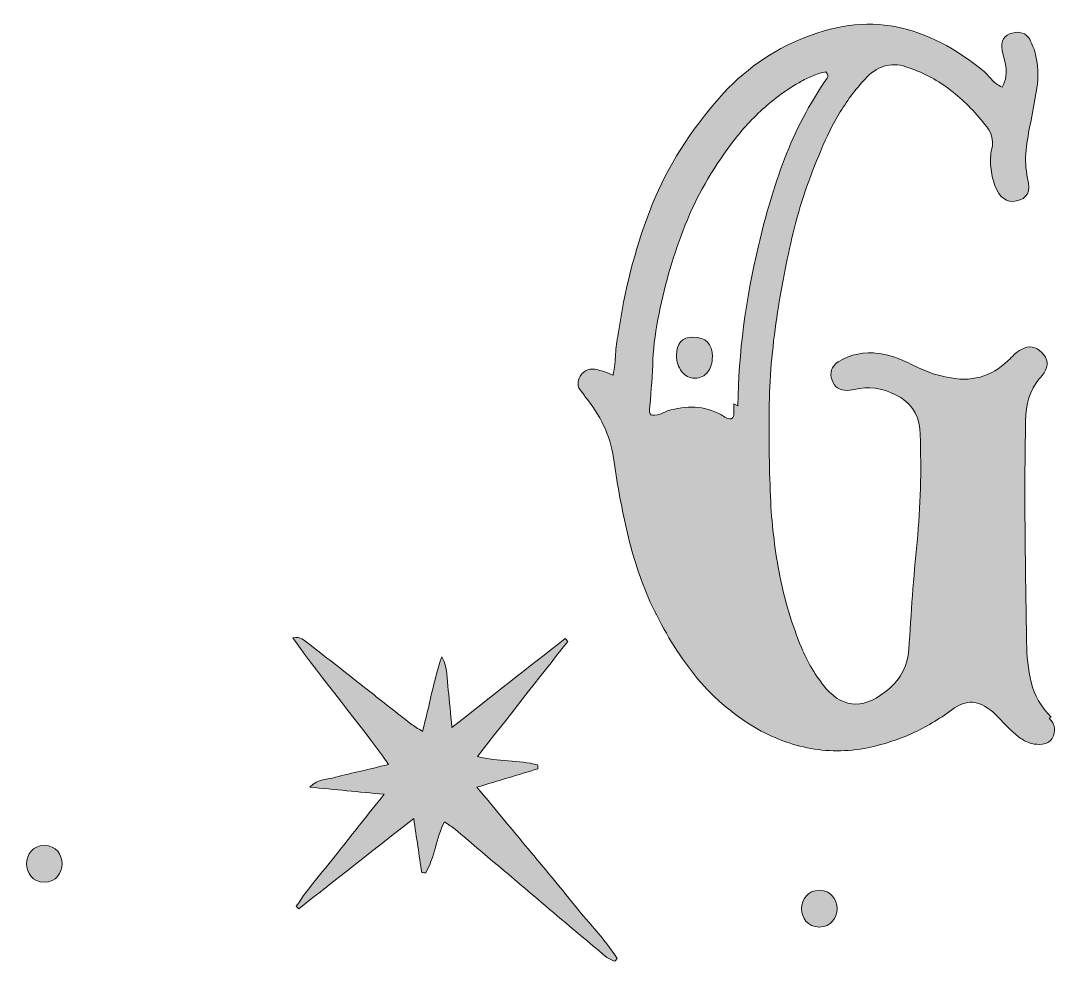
# Model space of a CAD drawing. Header units: inches. Extents: x 98 to 986, y -1004 to -77.
# Drawn here: x 165.2 to 399.1, y -406.8 to -194.4 of the extents above; entities that cross this region are included whole.
import ezdxf

# ---------------------------------------------------------------- set-up
doc = ezdxf.new("R2010")
doc.units = ezdxf.units.IN
doc.header["$MEASUREMENT"] = 0
doc.layers.add('Layer 1', color=7, linetype='Continuous')

# ---------------------------------------------------------------- blocks, each defined once
blk = doc.blocks.new('block 2')
at = {"layer": 'Layer 1', "true_color": 0x71020c}
h = blk.add_hatch(color=16, dxfattribs=at)
h.dxf.hatch_style = 2
edge = h.paths.add_edge_path()
edge.add_spline(control_points=[(292.52, -279.05), (292.68, -279.36), (292.91, -279.67), (293.22, -279.97), (294.91, -282.14), (296.26, -284.37), (297.26, -286.68), (298.26, -288.99), (298.92, -291.46), (299.23, -294.08), (300, -299.48), (301, -304.84), (302.24, -310.15), (303.47, -315.47), (305.16, -320.6), (307.33, -325.54), (309.94, -331.24), (313.07, -336.48), (316.69, -341.26), (320.31, -346.04), (324.82, -350.13), (330.22, -353.52), (334.23, -355.99), (338.43, -357.68), (342.82, -358.61), (347.22, -359.53), (351.81, -359.53), (356.59, -358.61), (360.13, -357.84), (363.45, -356.76), (366.53, -355.37), (369.61, -353.98), (372.62, -352.21), (375.55, -350.05), (377.25, -348.82), (378.79, -348.24), (380.18, -348.32), (381.56, -348.4), (383.1, -349.12), (384.8, -350.51), (384.8, -350.51), (388.97, -354.68), (388.97, -354.68), (389.74, -355.45), (390.47, -356.06), (391.16, -356.53), (391.85, -356.99), (392.66, -357.37), (393.59, -357.68), (394.36, -357.84), (395.17, -357.88), (396.02, -357.8), (396.87, -357.72), (397.6, -357.3), (398.22, -356.53), (399.14, -354.83), (398.91, -353.29), (397.52, -351.9), (397.52, -351.9), (397.99, -351.67), (397.99, -351.67), (395.67, -349.36), (394.17, -346.74), (393.47, -343.81), (392.78, -340.88), (392.44, -337.87), (392.44, -334.79), (392.28, -326.46), (392.16, -318.13), (392.09, -309.81), (392.01, -301.48), (392.05, -293.16), (392.2, -284.83), (392.2, -280.98), (393.2, -277.82), (395.21, -275.35), (395.82, -274.73), (396.21, -274.27), (396.37, -273.96), (397.44, -272.27), (397.29, -270.72), (395.9, -269.34), (394.52, -267.95), (392.97, -267.72), (391.28, -268.64), (390.66, -268.95), (390.12, -269.34), (389.66, -269.8), (389.2, -270.26), (388.73, -270.72), (388.27, -271.18), (384.41, -274.89), (379.79, -276.12), (374.4, -274.89), (372.7, -274.58), (371.12, -274.12), (369.65, -273.5), (368.19, -272.88), (366.68, -272.19), (365.14, -271.42), (362.83, -270.34), (360.75, -269.72), (358.9, -269.57), (355.81, -269.1), (352.81, -269.72), (349.88, -271.42), (348.34, -272.5), (347.87, -273.88), (348.49, -275.58), (348.96, -277.12), (350.11, -277.89), (351.96, -277.89), (352.58, -277.89), (353.5, -277.74), (354.74, -277.43), (357.82, -276.97), (360.9, -277.66), (363.99, -279.51), (366.91, -281.36), (368.38, -284.14), (368.38, -287.84), (368.69, -296.01), (368.46, -304.11), (367.69, -312.12), (366.91, -320.14), (366.3, -328.23), (365.84, -336.4), (365.53, -340.11), (364.06, -343.04), (361.44, -345.19), (356.05, -349.97), (351.27, -349.97), (347.1, -345.19), (344.79, -342.42), (342.94, -339.33), (341.55, -335.94), (339.39, -330.7), (337.77, -325.34), (336.7, -319.87), (335.62, -314.4), (334.92, -308.81), (334.61, -303.1), (334.3, -296.16), (334.19, -289.22), (334.27, -282.29), (334.34, -275.35), (334.92, -268.41), (336, -261.47), (336.93, -255), (338.16, -248.6), (339.7, -242.28), (341.24, -235.96), (343.32, -229.79), (345.95, -223.77), (347.18, -220.69), (348.64, -217.76), (350.34, -214.99), (352.04, -212.21), (354.04, -209.59), (356.36, -207.12), (359.13, -204.35), (362.29, -203.65), (365.84, -205.04), (369.38, -206.28), (372.54, -207.97), (375.32, -210.13), (378.09, -212.29), (380.64, -214.83), (382.95, -217.76), (384.49, -219.46), (385.03, -221.31), (384.57, -223.31), (384.26, -224.7), (384.18, -226.09), (384.34, -227.47), (384.49, -228.86), (384.8, -230.25), (385.26, -231.64), (386.34, -234.41), (387.96, -235.57), (390.12, -235.11), (392.59, -234.64), (393.43, -232.95), (392.66, -230.02), (392.2, -227.86), (392.09, -225.74), (392.32, -223.66), (392.55, -221.58), (392.9, -219.46), (393.36, -217.3), (393.36, -217.3), (394.75, -209.67), (394.75, -209.67), (395.21, -207.05), (395.05, -204.27), (394.28, -201.34), (394.13, -200.73), (393.74, -199.8), (393.13, -198.57), (392.2, -197.18), (390.89, -196.71), (389.2, -197.18), (387.35, -197.64), (386.57, -198.95), (386.88, -201.11), (386.88, -201.11), (387.58, -203.88), (387.58, -203.88), (388.04, -206.05), (387.81, -207.9), (386.88, -209.43), (385.96, -208.97), (385.22, -208.43), (384.69, -207.82), (384.14, -207.2), (383.57, -206.58), (382.95, -205.97), (376.48, -200.57), (369.81, -197.18), (362.95, -195.79), (356.08, -194.4), (348.72, -195.41), (340.86, -198.8), (333.61, -201.88), (327.29, -206.66), (321.9, -213.13), (315.42, -220.69), (310.52, -228.83), (307.21, -237.54), (303.89, -246.25), (301.54, -255.46), (300.15, -265.17), (299.84, -266.72), (299.65, -268.22), (299.58, -269.68), (299.5, -271.15), (299.31, -272.73), (299, -274.42), (298.22, -274.12), (297.61, -273.88), (297.15, -273.73), (296.69, -273.58), (296.14, -273.42), (295.53, -273.27), (293.83, -272.8), (292.52, -273.27), (291.6, -274.65), (290.82, -275.89), (290.91, -277.05), (291.83, -278.12), (292.14, -278.43), (292.37, -278.74), (292.52, -279.05)], knot_values=[0, 0, 0, 0, 1, 1, 1, 2, 2, 2, 3, 3, 3, 4, 4, 4, 5, 5, 5, 6, 6, 6, 7, 7, 7, 8, 8, 8, 9, 9, 9, 10, 10, 10, 11, 11, 11, 12, 12, 12, 13, 13, 13, 14, 14, 14, 15, 15, 15, 16, 16, 16, 17, 17, 17, 18, 18, 18, 19, 19, 19, 20, 20, 20, 21, 21, 21, 22, 22, 22, 23, 23, 23, 24, 24, 24, 25, 25, 25, 26, 26, 26, 27, 27, 27, 28, 28, 28, 29, 29, 29, 30, 30, 30, 31, 31, 31, 32, 32, 32, 33, 33, 33, 34, 34, 34, 35, 35, 35, 36, 36, 36, 37, 37, 37, 38, 38, 38, 39, 39, 39, 40, 40, 40, 41, 41, 41, 42, 42, 42, 43, 43, 43, 44, 44, 44, 45, 45, 45, 46, 46, 46, 47, 47, 47, 48, 48, 48, 49, 49, 49, 50, 50, 50, 51, 51, 51, 52, 52, 52, 53, 53, 53, 54, 54, 54, 55, 55, 55, 56, 56, 56, 57, 57, 57, 58, 58, 58, 59, 59, 59, 60, 60, 60, 61, 61, 61, 62, 62, 62, 63, 63, 63, 64, 64, 64, 65, 65, 65, 66, 66, 66, 67, 67, 67, 68, 68, 68, 69, 69, 69, 70, 70, 70, 71, 71, 71, 72, 72, 72, 73, 73, 73, 74, 74, 74, 75, 75, 75, 76, 76, 76, 77, 77, 77, 78, 78, 78, 79, 79, 79, 80, 80, 80, 81, 81, 81, 82, 82, 82, 83, 83, 83, 84, 84, 84, 84], degree=3, periodic=1)
edge = h.paths.add_edge_path()
edge.add_spline(control_points=[(307.33, -281.36), (307.63, -277.82), (307.86, -274.35), (308.02, -270.95), (308.17, -267.56), (308.63, -264.1), (309.41, -260.55), (310.79, -253.61), (312.76, -246.94), (315.3, -240.54), (317.85, -234.15), (321.28, -228.09), (325.59, -222.39), (327.75, -219.46), (330.14, -216.8), (332.77, -214.41), (335.38, -212.02), (338.32, -209.9), (341.55, -208.05), (342.48, -207.59), (343.4, -207.16), (344.33, -206.78), (345.25, -206.39), (346.18, -206.12), (347.1, -205.97), (347.57, -206.58), (347.64, -207.05), (347.34, -207.35), (343.32, -213.21), (340.13, -219.3), (337.74, -225.62), (335.35, -231.95), (333.38, -238.5), (331.84, -245.28), (328.91, -257.46), (327.37, -269.49), (327.21, -281.36), (327.21, -281.36), (326.29, -280.9), (326.29, -280.9), (326.29, -280.9), (326.29, -282.98), (326.29, -282.98), (326.29, -284.22), (325.75, -284.6), (324.67, -284.14), (324.05, -283.83), (323.67, -283.6), (323.51, -283.44), (321.51, -282.37), (319.5, -281.79), (317.5, -281.71), (315.49, -281.63), (313.41, -281.9), (311.26, -282.52), (311.26, -282.52), (309.87, -283.21), (309.87, -283.21), (308.63, -283.52), (307.86, -283.6), (307.56, -283.44), (307.24, -283.29), (307.17, -282.6), (307.33, -281.36)], knot_values=[0, 0, 0, 0, 1, 1, 1, 2, 2, 2, 3, 3, 3, 4, 4, 4, 5, 5, 5, 6, 6, 6, 7, 7, 7, 8, 8, 8, 9, 9, 9, 10, 10, 10, 11, 11, 11, 12, 12, 12, 13, 13, 13, 14, 14, 14, 15, 15, 15, 16, 16, 16, 17, 17, 17, 18, 18, 18, 19, 19, 19, 20, 20, 20, 21, 21, 21, 21], degree=3, periodic=1)
h = blk.add_hatch(color=16, dxfattribs=at)
h.dxf.hatch_style = 2
edge = h.paths.add_edge_path()
edge.add_spline(control_points=[(317.5, -275.12), (318.73, -275.12), (319.7, -274.65), (320.39, -273.73), (321.09, -272.8), (321.43, -271.65), (321.43, -270.26), (321.43, -267.33), (319.97, -265.87), (317.04, -265.87), (314.57, -265.87), (313.34, -267.25), (313.34, -270.03), (313.34, -271.42), (313.72, -272.61), (314.49, -273.61), (315.27, -274.62), (316.26, -275.12), (317.5, -275.12)], knot_values=[0, 0, 0, 0, 1, 1, 1, 2, 2, 2, 3, 3, 3, 4, 4, 4, 5, 5, 5, 6, 6, 6, 6], degree=3, periodic=1)
h = blk.add_hatch(color=16, dxfattribs=at)
h.dxf.hatch_style = 2
edge = h.paths.add_edge_path()
edge.add_spline(control_points=[(242.03, -363.9), (240.11, -364.36), (238.16, -364.69), (236.27, -365.27), (234.51, -365.81), (232.42, -365.56), (230.49, -367.49), (236.23, -368.05), (241.41, -368.55), (247.28, -369.12), (243.6, -373.74), (240.24, -377.86), (236.99, -382.08), (233.82, -386.2), (230.21, -390.01), (227.43, -394.42), (227.62, -394.6), (227.81, -394.77), (228, -394.95), (236.51, -388.28), (245.02, -381.62), (253.95, -374.62), (254.6, -378.98), (255.19, -382.88), (255.77, -386.78), (256.07, -386.81), (256.36, -386.83), (256.66, -386.86), (258.71, -383.33), (259.02, -379.07), (260.9, -375.31), (261.81, -375.96), (262.66, -376.47), (263.41, -377.09), (269.86, -382.55), (276.29, -388.03), (282.74, -393.48), (287.69, -397.66), (292.64, -401.83), (297.62, -405.97), (298.11, -406.38), (298.81, -406.55), (299.41, -406.83), (299.58, -406.63), (299.75, -406.44), (299.93, -406.24), (297.01, -401.56), (293.02, -397.68), (289.63, -393.36), (286.24, -389.05), (282.66, -384.89), (279.16, -380.66), (275.62, -376.39), (272.07, -372.12), (268.24, -367.52), (273.13, -366.05), (277.57, -364.71), (282, -363.38), (281.99, -363.09), (281.98, -362.79), (281.96, -362.5), (277.68, -361.3), (273.06, -361.84), (268.35, -360.56), (275.3, -351.71), (282.04, -343.15), (288.77, -334.58), (288.56, -334.37), (288.36, -334.16), (288.16, -333.96), (279.78, -340.53), (271.4, -347.1), (262.57, -354.02), (262.26, -350.81), (262.08, -348.2), (261.75, -345.62), (261.43, -343.11), (261.71, -340.49), (260.31, -338.06), (258.41, -343.51), (257.51, -349.17), (255.94, -354.92), (254.89, -354.23), (254.05, -353.77), (253.3, -353.19), (250.09, -350.7), (246.91, -348.18), (243.71, -345.67), (239.14, -342.08), (234.58, -338.47), (229.97, -334.93), (229.2, -334.34), (228.46, -333.39), (226.67, -333.79), (233.63, -343.67), (241.32, -352.54), (248.29, -362.37), (245.86, -362.97), (243.95, -363.44), (242.03, -363.9)], knot_values=[0, 0, 0, 0, 1, 1, 1, 2, 2, 2, 3, 3, 3, 4, 4, 4, 5, 5, 5, 6, 6, 6, 7, 7, 7, 8, 8, 8, 9, 9, 9, 10, 10, 10, 11, 11, 11, 12, 12, 12, 13, 13, 13, 14, 14, 14, 15, 15, 15, 16, 16, 16, 17, 17, 17, 18, 18, 18, 19, 19, 19, 20, 20, 20, 21, 21, 21, 22, 22, 22, 23, 23, 23, 24, 24, 24, 25, 25, 25, 26, 26, 26, 27, 27, 27, 28, 28, 28, 29, 29, 29, 30, 30, 30, 31, 31, 31, 32, 32, 32, 33, 33, 33, 33], degree=3, periodic=1)
h = blk.add_hatch(color=16, dxfattribs=at)
h.dxf.hatch_style = 2
edge = h.paths.add_edge_path()
edge.add_spline(control_points=[(170.5, -388.96), (175.84, -388.96), (175.85, -380.67), (170.5, -380.67), (165.17, -380.67), (165.16, -388.96), (170.5, -388.96)], knot_values=[0, 0, 0, 0, 1, 1, 1, 2, 2, 2, 2], degree=3, periodic=1)
h = blk.add_hatch(color=16, dxfattribs=at)
h.dxf.hatch_style = 2
edge = h.paths.add_edge_path()
edge.add_spline(control_points=[(345.59, -390.81), (340.26, -390.81), (340.25, -399.1), (345.59, -399.1), (350.93, -399.1), (350.94, -390.81), (345.59, -390.81)], knot_values=[0, 0, 0, 0, 1, 1, 1, 2, 2, 2, 2], degree=3, periodic=1)
at = {"layer": 'Layer 1', "lineweight": 0}
for points, knots in [([(292.52, -279.05), (292.68, -279.36), (292.91, -279.67), (293.22, -279.97), (294.91, -282.14), (296.26, -284.37), (297.26, -286.68), (298.26, -288.99), (298.92, -291.46), (299.23, -294.08), (300, -299.48), (301, -304.84), (302.24, -310.15), (303.47, -315.47), (305.16, -320.6), (307.33, -325.54), (309.94, -331.24), (313.07, -336.48), (316.69, -341.26), (320.31, -346.04), (324.82, -350.13), (330.22, -353.52), (334.23, -355.99), (338.43, -357.68), (342.82, -358.61), (347.22, -359.53), (351.81, -359.53), (356.59, -358.61), (360.13, -357.84), (363.45, -356.76), (366.53, -355.37), (369.61, -353.98), (372.62, -352.21), (375.55, -350.05), (377.25, -348.82), (378.79, -348.24), (380.18, -348.32), (381.56, -348.4), (383.1, -349.12), (384.8, -350.51), (384.8, -350.51), (388.97, -354.68), (388.97, -354.68), (389.74, -355.45), (390.47, -356.06), (391.16, -356.53), (391.85, -356.99), (392.66, -357.37), (393.59, -357.68), (394.36, -357.84), (395.17, -357.88), (396.02, -357.8), (396.87, -357.72), (397.6, -357.3), (398.22, -356.53), (399.14, -354.83), (398.91, -353.29), (397.52, -351.9), (397.52, -351.9), (397.99, -351.67), (397.99, -351.67), (395.67, -349.36), (394.17, -346.74), (393.47, -343.81), (392.78, -340.88), (392.44, -337.87), (392.44, -334.79), (392.28, -326.46), (392.16, -318.13), (392.09, -309.81), (392.01, -301.48), (392.05, -293.16), (392.2, -284.83), (392.2, -280.98), (393.2, -277.82), (395.21, -275.35), (395.82, -274.73), (396.21, -274.27), (396.37, -273.96), (397.44, -272.27), (397.29, -270.72), (395.9, -269.34), (394.52, -267.95), (392.97, -267.72), (391.28, -268.64), (390.66, -268.95), (390.12, -269.34), (389.66, -269.8), (389.2, -270.26), (388.73, -270.72), (388.27, -271.18), (384.41, -274.89), (379.79, -276.12), (374.4, -274.89), (372.7, -274.58), (371.12, -274.12), (369.65, -273.5), (368.19, -272.88), (366.68, -272.19), (365.14, -271.42), (362.83, -270.34), (360.75, -269.72), (358.9, -269.57), (355.81, -269.1), (352.81, -269.72), (349.88, -271.42), (348.34, -272.5), (347.87, -273.88), (348.49, -275.58), (348.96, -277.12), (350.11, -277.89), (351.96, -277.89), (352.58, -277.89), (353.5, -277.74), (354.74, -277.43), (357.82, -276.97), (360.9, -277.66), (363.99, -279.51), (366.91, -281.36), (368.38, -284.14), (368.38, -287.84), (368.69, -296.01), (368.46, -304.11), (367.69, -312.12), (366.91, -320.14), (366.3, -328.23), (365.84, -336.4), (365.53, -340.11), (364.06, -343.04), (361.44, -345.19), (356.05, -349.97), (351.27, -349.97), (347.1, -345.19), (344.79, -342.42), (342.94, -339.33), (341.55, -335.94), (339.39, -330.7), (337.77, -325.34), (336.7, -319.87), (335.62, -314.4), (334.92, -308.81), (334.61, -303.1), (334.3, -296.16), (334.19, -289.22), (334.27, -282.29), (334.34, -275.35), (334.92, -268.41), (336, -261.47), (336.93, -255), (338.16, -248.6), (339.7, -242.28), (341.24, -235.96), (343.32, -229.79), (345.95, -223.77), (347.18, -220.69), (348.64, -217.76), (350.34, -214.99), (352.04, -212.21), (354.04, -209.59), (356.36, -207.12), (359.13, -204.35), (362.29, -203.65), (365.84, -205.04), (369.38, -206.28), (372.54, -207.97), (375.32, -210.13), (378.09, -212.29), (380.64, -214.83), (382.95, -217.76), (384.49, -219.46), (385.03, -221.31), (384.57, -223.31), (384.26, -224.7), (384.18, -226.09), (384.34, -227.47), (384.49, -228.86), (384.8, -230.25), (385.26, -231.64), (386.34, -234.41), (387.96, -235.57), (390.12, -235.11), (392.59, -234.64), (393.43, -232.95), (392.66, -230.02), (392.2, -227.86), (392.09, -225.74), (392.32, -223.66), (392.55, -221.58), (392.9, -219.46), (393.36, -217.3), (393.36, -217.3), (394.75, -209.67), (394.75, -209.67), (395.21, -207.05), (395.05, -204.27), (394.28, -201.34), (394.13, -200.73), (393.74, -199.8), (393.13, -198.57), (392.2, -197.18), (390.89, -196.71), (389.2, -197.18), (387.35, -197.64), (386.57, -198.95), (386.88, -201.11), (386.88, -201.11), (387.58, -203.88), (387.58, -203.88), (388.04, -206.05), (387.81, -207.9), (386.88, -209.43), (385.96, -208.97), (385.22, -208.43), (384.69, -207.82), (384.14, -207.2), (383.57, -206.58), (382.95, -205.97), (376.48, -200.57), (369.81, -197.18), (362.95, -195.79), (356.08, -194.4), (348.72, -195.41), (340.86, -198.8), (333.61, -201.88), (327.29, -206.66), (321.9, -213.13), (315.42, -220.69), (310.52, -228.83), (307.21, -237.54), (303.89, -246.25), (301.54, -255.46), (300.15, -265.17), (299.84, -266.72), (299.65, -268.22), (299.58, -269.68), (299.5, -271.15), (299.31, -272.73), (299, -274.42), (298.22, -274.12), (297.61, -273.88), (297.15, -273.73), (296.69, -273.58), (296.14, -273.42), (295.53, -273.27), (293.83, -272.8), (292.52, -273.27), (291.6, -274.65), (290.82, -275.89), (290.91, -277.05), (291.83, -278.12), (292.14, -278.43), (292.37, -278.74), (292.52, -279.05)], [0, 0, 0, 0, 1, 1, 1, 2, 2, 2, 3, 3, 3, 4, 4, 4, 5, 5, 5, 6, 6, 6, 7, 7, 7, 8, 8, 8, 9, 9, 9, 10, 10, 10, 11, 11, 11, 12, 12, 12, 13, 13, 13, 14, 14, 14, 15, 15, 15, 16, 16, 16, 17, 17, 17, 18, 18, 18, 19, 19, 19, 20, 20, 20, 21, 21, 21, 22, 22, 22, 23, 23, 23, 24, 24, 24, 25, 25, 25, 26, 26, 26, 27, 27, 27, 28, 28, 28, 29, 29, 29, 30, 30, 30, 31, 31, 31, 32, 32, 32, 33, 33, 33, 34, 34, 34, 35, 35, 35, 36, 36, 36, 37, 37, 37, 38, 38, 38, 39, 39, 39, 40, 40, 40, 41, 41, 41, 42, 42, 42, 43, 43, 43, 44, 44, 44, 45, 45, 45, 46, 46, 46, 47, 47, 47, 48, 48, 48, 49, 49, 49, 50, 50, 50, 51, 51, 51, 52, 52, 52, 53, 53, 53, 54, 54, 54, 55, 55, 55, 56, 56, 56, 57, 57, 57, 58, 58, 58, 59, 59, 59, 60, 60, 60, 61, 61, 61, 62, 62, 62, 63, 63, 63, 64, 64, 64, 65, 65, 65, 66, 66, 66, 67, 67, 67, 68, 68, 68, 69, 69, 69, 70, 70, 70, 71, 71, 71, 72, 72, 72, 73, 73, 73, 74, 74, 74, 75, 75, 75, 76, 76, 76, 77, 77, 77, 78, 78, 78, 79, 79, 79, 80, 80, 80, 81, 81, 81, 82, 82, 82, 83, 83, 83, 84, 84, 84, 84]), ([(307.33, -281.36), (307.63, -277.82), (307.86, -274.35), (308.02, -270.95), (308.17, -267.56), (308.63, -264.1), (309.41, -260.55), (310.79, -253.61), (312.76, -246.94), (315.3, -240.54), (317.85, -234.15), (321.28, -228.09), (325.59, -222.39), (327.75, -219.46), (330.14, -216.8), (332.77, -214.41), (335.38, -212.02), (338.32, -209.9), (341.55, -208.05), (342.48, -207.59), (343.4, -207.16), (344.33, -206.78), (345.25, -206.39), (346.18, -206.12), (347.1, -205.97), (347.57, -206.58), (347.64, -207.05), (347.34, -207.35), (343.32, -213.21), (340.13, -219.3), (337.74, -225.62), (335.35, -231.95), (333.38, -238.5), (331.84, -245.28), (328.91, -257.46), (327.37, -269.49), (327.21, -281.36), (327.21, -281.36), (326.29, -280.9), (326.29, -280.9), (326.29, -280.9), (326.29, -282.98), (326.29, -282.98), (326.29, -284.22), (325.75, -284.6), (324.67, -284.14), (324.05, -283.83), (323.67, -283.6), (323.51, -283.44), (321.51, -282.37), (319.5, -281.79), (317.5, -281.71), (315.49, -281.63), (313.41, -281.9), (311.26, -282.52), (311.26, -282.52), (309.87, -283.21), (309.87, -283.21), (308.63, -283.52), (307.86, -283.6), (307.56, -283.44), (307.24, -283.29), (307.17, -282.6), (307.33, -281.36)], [0, 0, 0, 0, 1, 1, 1, 2, 2, 2, 3, 3, 3, 4, 4, 4, 5, 5, 5, 6, 6, 6, 7, 7, 7, 8, 8, 8, 9, 9, 9, 10, 10, 10, 11, 11, 11, 12, 12, 12, 13, 13, 13, 14, 14, 14, 15, 15, 15, 16, 16, 16, 17, 17, 17, 18, 18, 18, 19, 19, 19, 20, 20, 20, 21, 21, 21, 21]), ([(317.5, -275.12), (318.73, -275.12), (319.7, -274.65), (320.39, -273.73), (321.09, -272.8), (321.43, -271.65), (321.43, -270.26), (321.43, -267.33), (319.97, -265.87), (317.04, -265.87), (314.57, -265.87), (313.34, -267.25), (313.34, -270.03), (313.34, -271.42), (313.72, -272.61), (314.49, -273.61), (315.27, -274.62), (316.26, -275.12), (317.5, -275.12)], [0, 0, 0, 0, 1, 1, 1, 2, 2, 2, 3, 3, 3, 4, 4, 4, 5, 5, 5, 6, 6, 6, 6]), ([(242.03, -363.9), (240.11, -364.36), (238.16, -364.69), (236.27, -365.27), (234.51, -365.81), (232.42, -365.56), (230.49, -367.49), (236.23, -368.05), (241.41, -368.55), (247.28, -369.12), (243.6, -373.74), (240.24, -377.86), (236.99, -382.08), (233.82, -386.2), (230.21, -390.01), (227.43, -394.42), (227.62, -394.6), (227.81, -394.77), (228, -394.95), (236.51, -388.28), (245.02, -381.62), (253.95, -374.62), (254.6, -378.98), (255.19, -382.88), (255.77, -386.78), (256.07, -386.81), (256.36, -386.83), (256.66, -386.86), (258.71, -383.33), (259.02, -379.07), (260.9, -375.31), (261.81, -375.96), (262.66, -376.47), (263.41, -377.09), (269.86, -382.55), (276.29, -388.03), (282.74, -393.48), (287.69, -397.66), (292.64, -401.83), (297.62, -405.97), (298.11, -406.38), (298.81, -406.55), (299.41, -406.83), (299.58, -406.63), (299.75, -406.44), (299.93, -406.24), (297.01, -401.56), (293.02, -397.68), (289.63, -393.36), (286.24, -389.05), (282.66, -384.89), (279.16, -380.66), (275.62, -376.39), (272.07, -372.12), (268.24, -367.52), (273.13, -366.05), (277.57, -364.71), (282, -363.38), (281.99, -363.09), (281.98, -362.79), (281.96, -362.5), (277.68, -361.3), (273.06, -361.84), (268.35, -360.56), (275.3, -351.71), (282.04, -343.15), (288.77, -334.58), (288.56, -334.37), (288.36, -334.16), (288.16, -333.96), (279.78, -340.53), (271.4, -347.1), (262.57, -354.02), (262.26, -350.81), (262.08, -348.2), (261.75, -345.62), (261.43, -343.11), (261.71, -340.49), (260.31, -338.06), (258.41, -343.51), (257.51, -349.17), (255.94, -354.92), (254.89, -354.23), (254.05, -353.77), (253.3, -353.19), (250.09, -350.7), (246.91, -348.18), (243.71, -345.67), (239.14, -342.08), (234.58, -338.47), (229.97, -334.93), (229.2, -334.34), (228.46, -333.39), (226.67, -333.79), (233.63, -343.67), (241.32, -352.54), (248.29, -362.37), (245.86, -362.97), (243.95, -363.44), (242.03, -363.9)], [0, 0, 0, 0, 1, 1, 1, 2, 2, 2, 3, 3, 3, 4, 4, 4, 5, 5, 5, 6, 6, 6, 7, 7, 7, 8, 8, 8, 9, 9, 9, 10, 10, 10, 11, 11, 11, 12, 12, 12, 13, 13, 13, 14, 14, 14, 15, 15, 15, 16, 16, 16, 17, 17, 17, 18, 18, 18, 19, 19, 19, 20, 20, 20, 21, 21, 21, 22, 22, 22, 23, 23, 23, 24, 24, 24, 25, 25, 25, 26, 26, 26, 27, 27, 27, 28, 28, 28, 29, 29, 29, 30, 30, 30, 31, 31, 31, 32, 32, 32, 33, 33, 33, 33]), ([(170.5, -388.96), (175.84, -388.96), (175.85, -380.67), (170.5, -380.67), (165.17, -380.67), (165.16, -388.96), (170.5, -388.96)], [0, 0, 0, 0, 1, 1, 1, 2, 2, 2, 2]), ([(345.59, -390.81), (340.26, -390.81), (340.25, -399.1), (345.59, -399.1), (350.93, -399.1), (350.94, -390.81), (345.59, -390.81)], [0, 0, 0, 0, 1, 1, 1, 2, 2, 2, 2])]:
    blk.add_open_spline(points, degree=3, knots=knots, dxfattribs=at)

msp = doc.modelspace()

# ---------------------------------------------------------------- block references
at = {"layer": 'Layer 1'}
msp.add_blockref('block 2', (0, 0), dxfattribs=at)

doc.saveas('drawing.dxf')
